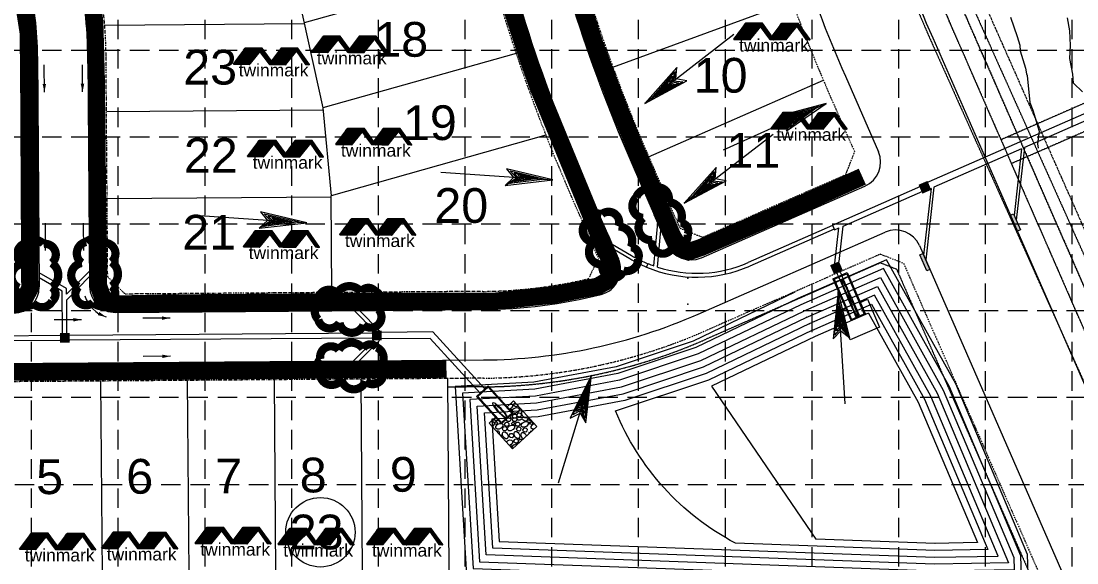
# Model space of a CAD drawing. Extents: x 52020 to 55225, y 51022 to 53027.
# Drawn here: x 53917 to 54526, y 51379 to 51691 of the extents above; entities that cross this region are included whole.
import ezdxf
from ezdxf.enums import TextEntityAlignment as Align

# ---------------------------------------------------------------- set-up
doc = ezdxf.new("R2010")
doc.units = 0
doc.header["$MEASUREMENT"] = 0
for name, pattern in [('CENTER', [2, 1.25, -0.25, 0.25, -0.25]), ('DIVIDE', [1.25, 0.5, -0.25, 0, -0.25, 0, -0.25]), ('HIDDEN', [0.375, 0.25, -0.125])]:
    doc.linetypes.add(name, pattern=pattern)
doc.layers.get('0').update_dxf_attribs({"lineweight": 0})
for name, color, linetype, lineweight in [('13', 7, 'Continuous', 0), ('2', 7, 'Continuous', 0), ('27', 7, 'Continuous', 0), ('31', 7, 'Continuous', 0), ('32', 7, 'Continuous', 0), ('33', 7, 'Continuous', 0), ('34', 7, 'Continuous', 0), ('4', 7, 'Continuous', 0), ('42', 7, 'Continuous', 0), ('43', 7, 'Continuous', 0), ('46', 7, 'Continuous', 0), ('5', 7, 'Continuous', 0), ('51', 7, 'Continuous', 0), ('6', 7, 'Continuous', 0)]:
    doc.layers.add(name, color=color, linetype=linetype, lineweight=lineweight)
for name, color, linetype in [('EROSION BLANKET', 84, 'Continuous'), ('GRID', 254, 'HIDDEN'), ('LEGEND', 7, 'Continuous'), ('SILT FENCE', 200, 'Continuous')]:
    doc.layers.add(name, color=color, linetype=linetype)
doc.styles.get("Standard").update_dxf_attribs({"font": 'ARIAL.TTF'})

# ---------------------------------------------------------------- blocks, each defined once
blk = doc.blocks.new('A$C233E38BC')
h = blk.add_hatch()
h.set_pattern_fill('ANSI31', color=13, scale=0.14, style=0)
h.set_pattern_definition([(45, (-262.733367, -269.10687), (-0.0123743687, 0.0123743687), [])])
h.paths.add_polyline_path([(0, 0.3), (23.2, 31.2), (54.5, 31.2), (76.8, 0.2), (69.4, 0.6), (51, 25), (30.9, 0.2)])
h = blk.add_hatch()
h.set_pattern_fill('ANSI31', color=13, scale=0.14, style=0)
h.set_pattern_definition([(45, (-193.908287, -269.020488), (-0.0123743687, 0.0123743687), [])])
h.paths.add_polyline_path([(69.1, 0.1), (92.2, 30.9), (123.5, 30.9), (145.8, 0), (139.2, 0.1), (121, 25.9), (99.9, 0)])
at = {"color": 13}
for points in [[(0, 0.3), (23.2, 31.2), (54.5, 31.2), (76.8, 0.2), (69.4, 0.6), (51, 25), (30.9, 0.2)], [(69.1, 0.1), (92.2, 30.9), (123.5, 30.9), (145.8, 0), (139.2, 0.1), (121, 25.9), (99.9, 0)]]:
    blk.add_lwpolyline(points, close=True, dxfattribs=at)
blk = doc.blocks.new('A$C24AE2627')
at = {"layer": 'SILT FENCE', "linetype": 'Continuous', "lineweight": 0}
blk.add_blockref('A$C233E38BC', (0, 31.9), dxfattribs=at)
at = {"color": 13, "insert": (10.1, 32.9), "char_height": 24, "width": 144.421, "attachment_point": 1}
blk.add_mtext('twinmark', dxfattribs=at)

msp = doc.modelspace()

# ---------------------------------------------------------------- hatches: boundary and pattern name
at = {"layer": '43', "linetype": 'Continuous', "lineweight": 0}
for points in [[(54287.79, 51570.9), (54285.95, 51570.09), (54281.94, 51579.25), (54283.78, 51580.06)], [(54493.15, 51570.58), (54491.32, 51569.77), (54487.31, 51578.93), (54489.14, 51579.74)], [(54259.39, 51558.47), (54257.56, 51557.66), (54253.55, 51566.82), (54255.38, 51567.63)], [(54440.93, 51547.72), (54439.1, 51546.92), (54435.09, 51556.08), (54436.92, 51556.88)], [(54112.51, 51526.05), (54112.53, 51524.05), (54102.53, 51523.98), (54102.51, 51525.98)], [(54112.74, 51495.05), (54112.76, 51493.05), (54102.76, 51492.98), (54102.74, 51494.98)]]:
    msp.add_hatch(color=5, dxfattribs=at).paths.add_polyline_path(points)

# ---------------------------------------------------------------- linework, layer by layer
at = {"layer": '13', "color": 7, "linetype": 'Continuous', "lineweight": 0}
msp.add_circle((54089.57, 51396.3), 20, dxfattribs=at)
at = {"layer": '2', "color": 7, "linetype": 'CENTER', "lineweight": 0}
msp.add_line((54448.34, 51755.21), (54620.92, 51365.57), dxfattribs=at)
at = {"layer": '27', "color": 250, "linetype": 'Continuous', "lineweight": 0}
for p, q in [((54442.6, 51681.07), (54572.87, 51383.45)), ((54392.21, 51659.02), (54411.26, 51615.51)), ((54270.37, 51605.69), (54289.42, 51562.18)), ((54243.81, 51594.06), (54261.39, 51553.89)), ((54309.18, 51554.45), (54403.53, 51595.75)), ((54307.28, 51521.96), (54415.16, 51569.19)), ((54434.92, 51561.46), (54522.49, 51361.4)), ((54096.18, 51523.93), (54183.31, 51524.58)), ((54112.74, 51495.05), (54183.52, 51495.58))]:
    msp.add_line(p, q, dxfattribs=at)
at = {"layer": '27', "color": 7, "linetype": 'Continuous', "lineweight": 0}
for p, q in [((53926.47, 51670.37), (53927.47, 51537.67)), ((53955.47, 51670.58), (53956.47, 51537.88)), ((53971.58, 51523), (54096.12, 51523.93)), ((53701.8, 51491.98), (54112.74, 51495.05))]:
    msp.add_line(p, q, dxfattribs=at)
at = {"layer": '27', "color": 250, "linetype": 'Continuous', "lineweight": 0}
for centre, radius, start, end in [((55150.27, 51990.84), 772.5, 192.53145, 203.64005), ((55150.27, 51990.84), 827.5, 192.53145, 203.64005), ((55150.27, 51990.84), 960.5, 192.53145, 203.64005), ((55150.27, 51990.84), 989.5, 192.53145, 203.64005), ((54397.52, 51609.49), 15, 293.64005, 23.64005), ((54421.18, 51555.45), 15, 23.64005, 113.64005), ((54303.16, 51568.19), 15, 203.64005, 293.64005), ((54247.65, 51547.87), 15, 284.22786, 23.64005), ((54181.17, 51810.07), 285.5, 270.42894, 284.22786), ((54181.17, 51810.07), 314.5, 270.42894, 293.64005)]:
    msp.add_arc(centre, radius, start, end, dxfattribs=at)
at = {"layer": '27', "color": 7, "linetype": 'Continuous', "lineweight": 0}
for centre, radius, start, end in [((53715.98, 51668.79), 239.5, 0.42894, 12.53145), ((53715.98, 51668.79), 210.5, 0.42894, 12.53145), ((53912.47, 51537.55), 15, 270.42894, 0.42894), ((53971.47, 51538), 15, 180.42894, 270.42894)]:
    msp.add_arc(centre, radius, start, end, dxfattribs=at)
at = {"layer": '31', "color": 7, "linetype": 'DIVIDE', "lineweight": 0}
msp.add_line((54433.96, 51756.91), (54606.8, 51362.06), dxfattribs=at)
at = {"layer": '32', "color": 7, "linetype": 'DIVIDE', "lineweight": 0}
for p, q in [((54454.05, 51686.09), (54595.92, 51361.98)), ((53966.92, 51543.46), (53965.97, 51670.66)), ((54397.6, 51615.54), (54380.76, 51654.01)), ((54392.45, 51602.36), (54397.6, 51615.54)), ((54279.99, 51609.9), (54296.83, 51571.43)), ((54310, 51566.28), (54392.45, 51602.36)), ((54234.19, 51589.85), (54249.87, 51554.02)), ((54296.83, 51571.43), (54310, 51566.28)), ((54244.19, 51542.39), (54249.87, 51554.02)), ((54412.5, 51556.56), (54311.49, 51512.35)), ((54412.5, 51556.56), (54425.67, 51551.41)), ((54425.67, 51551.41), (54508.89, 51361.29)), ((53966.92, 51543.46), (53977, 51533.54)), ((54183.23, 51535.08), (53977, 51533.54)), ((54183.6, 51485.08), (53707.38, 51481.52))]:
    msp.add_line(p, q, dxfattribs=at)
for centre, radius, start, end in [((55150.27, 51990.84), 760, 192.53145, 203.63999), ((55150.27, 51990.84), 840, 192.53145, 203.64005), ((55150.27, 51990.84), 950, 192.53145, 203.64005), ((55150.27, 51990.84), 1000, 192.53145, 203.64005), ((53715.98, 51668.79), 250, 0.42894, 12.53145), ((54181.17, 51810.07), 275, 270.42894, 283.24853), ((54181.17, 51810.07), 325, 270.42886, 293.63994)]:
    msp.add_arc(centre, radius, start, end, dxfattribs=at)
at = {"layer": '33', "color": 7, "linetype": 'Continuous', "lineweight": 0}
for p, q in [((54033.46, 51899.63), (54090.99, 51640.8)), ((54187.66, 51719.95), (54080.12, 51689.69)), ((54258.18, 51664.23), (54361.48, 51702.04)), ((53965.2, 51688.46), (54080.2, 51689.32)), ((54202.41, 51672.16), (54090.99, 51640.8)), ((54278.79, 51612.65), (54379.56, 51656.76)), ((54091.12, 51639.4), (53966.21, 51638.46)), ((54090.99, 51640.8), (54095.68, 51590.18)), ((54219.58, 51625.05), (54095.68, 51590.18)), ((54095.69, 51589.43), (53966.59, 51588.46)), ((54096.1, 51534.43), (54095.68, 51590.18)), ((54012.83, 51483.8), (54013.66, 51372.37)), ((54062.82, 51484.18), (54063.66, 51372.76)), ((54112.82, 51484.55), (54113.66, 51373.16)), ((54162.82, 51484.93), (54163.65, 51373.56)), ((53962.83, 51483.43), (53963.66, 51371.97))]:
    msp.add_line(p, q, dxfattribs=at)
at = {"layer": '33', "color": 5, "linetype": 'Continuous', "lineweight": 0}
for p, q in [((54535.63, 51639.93), (54437.27, 51596.88)), ((54537.23, 51636.26), (54495.41, 51617.96)), ((54495.41, 51617.96), (54490.74, 51576.07)), ((54493.82, 51617.26), (54443.19, 51595.1)), ((54493.82, 51617.26), (54489.54, 51578.82)), ((54384.71, 51573.32), (54437.48, 51596.42)), ((54390.89, 51572.75), (54438.68, 51593.67)), ((54437.27, 51596.88), (54438.88, 51593.21)), ((54441.61, 51594.41), (54437.32, 51555.96)), ((54443.19, 51595.1), (54438.53, 51553.22)), ((54441.61, 51594.41), (54438.88, 51593.21)), ((54281.7, 51549.81), (54284.02, 51574.51)), ((54283.89, 51549.07), (54285.88, 51570.26)), ((54384.86, 51572.98), (54336.23, 51551.69)), ((54385.76, 51570.92), (54337.13, 51549.63)), ((54384.71, 51573.32), (54385.91, 51570.58)), ((54385.91, 51570.58), (54388.51, 51571.71)), ((54386.24, 51551.36), (54388.51, 51571.71)), ((54388.6, 51552.22), (54390.89, 51572.75)), ((54257.7, 51562.32), (54268.9, 51555.69)), ((54259.07, 51559.19), (54267.88, 51553.97)), ((54277.58, 51548.99), (54278.44, 51551.07)), ((53943.25, 51533.44), (53956.41, 51546.81)), ((53943.27, 51530.31), (53956.41, 51543.66)), ((53943.42, 51511.08), (53943.27, 51530.31)), ((54393.5, 51531.5), (54395.33, 51532.3)), ((54393.5, 51531.5), (54398.31, 51520.5)), ((54395.33, 51532.3), (54400.15, 51521.31)), ((54120.54, 51512.41), (54108.93, 51524.02)), ((54123.64, 51512.43), (54112.02, 51524.05)), ((53939.38, 51509.65), (53674.98, 51507.67)), ((54119.25, 51511), (53944.98, 51509.69)), ((54119.27, 51508.21), (53945, 51506.9)), ((54154.46, 51511.7), (54124.84, 51511.48)), ((54184.3, 51478.87), (54154.46, 51511.7)), ((53939.4, 51506.86), (53675, 51504.88)), ((54120.45, 51506.81), (54108.67, 51495.02)), ((54123.6, 51506.83), (54111.82, 51495.04)), ((54152.85, 51508.02), (54124.87, 51507.81)), ((54181.59, 51476.41), (54152.85, 51508.02))]:
    msp.add_line(p, q, dxfattribs=at)
at = {"layer": '33', "color": 5, "linetype": 'HIDDEN', "lineweight": 0}
for p, q in [((54387.28, 51545.71), (54393.5, 51531.5)), ((54389.11, 51546.51), (54395.33, 51532.3))]:
    msp.add_line(p, q, dxfattribs=at)
at = {"layer": '33', "color": 1, "linetype": 'Continuous', "lineweight": 0}
for p, q in [((54204.83, 51467.67), (54204.84, 51467.68)), ((54189.78, 51461.82), (54189.85, 51461.93)), ((54196.86, 51461.47), (54197.01, 51461.68)), ((54200.31, 51461.51), (54200.62, 51461.95)), ((54209.43, 51461.82), (54209.51, 51461.95)), ((54209.73, 51459.29), (54210.13, 51459.86)), ((54210.13, 51461.82), (54210.14, 51461.84)), ((54209.88, 51453.79), (54210.13, 51454.15)), ((54209.99, 51453.21), (54209.88, 51453.79)), ((54210.59, 51453.75), (54210.58, 51453.79)), ((54212.17, 51458.57), (54212.87, 51458.84)), ((54207.98, 51452.68), (54208.36, 51451.73))]:
    msp.add_line(p, q, dxfattribs=at)
at = {"layer": '33', "color": 5, "linetype": 'Continuous', "lineweight": 0}
for points in [[(53943.25, 51533.44), (53943.22, 51536.67), (53927.42, 51545.79)], [(53940.92, 51511.07), (53940.74, 51535.22), (53927.42, 51542.91)]]:
    msp.add_lwpolyline(points, dxfattribs=at)
at = {"layer": '33', "color": 1, "linetype": 'Continuous', "lineweight": 0}
msp.add_lwpolyline([(54197.22, 51468.63), (54200.58, 51464.93), (54193.92, 51458.87), (54190.54, 51462.55), (54186.86, 51459.21), (54200.31, 51444.41), (54214.37, 51457.19), (54200.92, 51471.99), (54197.22, 51468.63)], close=True, dxfattribs=at)
for points in [[(54199.14, 51470.38), (54199.78, 51470.32), (54200.33, 51469.81), (54200.31, 51468.87), (54199.48, 51467.81), (54198.43, 51467.29)], [(54198.63, 51467.07), (54198.69, 51467.15), (54199.32, 51467.19), (54199.77, 51466.73), (54199.7, 51466.08), (54199.61, 51466)], [(54201.26, 51467.69), (54202.51, 51468.19), (54203.65, 51468.09), (54204.2, 51467.57), (54204.18, 51466.64), (54203.35, 51465.58), (54202.08, 51464.94), (54200.87, 51464.92), (54200.19, 51465.4), (54200.13, 51466.36), (54200.68, 51467.22), (54201.31, 51467.73)], [(54201.11, 51470.01), (54201.78, 51470.96), (54201.85, 51470.96)], [(54203.48, 51469.17), (54203.48, 51469.17), (54202.82, 51468.63), (54201.77, 51468.71), (54201.27, 51469.19), (54201.11, 51470.01)], [(54205.58, 51466.87), (54205.22, 51466.89), (54204.92, 51467.18), (54204.83, 51467.67)], [(54208.91, 51463.2), (54208.86, 51462.69), (54208.34, 51462.14), (54207.41, 51462.16), (54206.35, 51462.99), (54205.71, 51464.27), (54205.69, 51465.47), (54206.17, 51466.15), (54206.22, 51466.16)], [(54187.62, 51459.9), (54188.09, 51460.09), (54189.23, 51459.99), (54189.78, 51459.47), (54189.76, 51458.53), (54188.93, 51457.48), (54188.59, 51457.31)], [(54189.26, 51461.39), (54189.21, 51460.83), (54188.69, 51460.28), (54188.05, 51460.29)], [(54192.05, 51460.91), (54191.49, 51460.44), (54190.43, 51460.52), (54189.94, 51461), (54189.78, 51461.82)], [(54190.08, 51459.29), (54190.49, 51459.87), (54191.12, 51459.9), (54191.57, 51459.44), (54191.5, 51458.79), (54191.11, 51458.47), (54190.48, 51458.51), (54190.18, 51458.8), (54190.08, 51459.29)], [(54190.71, 51462.36), (54190.43, 51462.38), (54190.39, 51462.42)], [(54195.77, 51458.69), (54196.44, 51459.63), (54197.5, 51459.7), (54198.24, 51458.93), (54198.13, 51457.85), (54197.48, 51457.3), (54196.43, 51457.38), (54195.93, 51457.86), (54195.77, 51458.69)], [(54199.11, 51461.95), (54199.34, 51461.71), (54199.23, 51460.64), (54198.57, 51460.09), (54197.52, 51460.17), (54197.02, 51460.65), (54196.86, 51461.47)], [(54198.57, 51461.95), (54197.52, 51462.03), (54197.46, 51462.09)], [(54199.22, 51463.69), (54199.34, 51463.57), (54199.23, 51462.5), (54198.57, 51461.95)], [(54199.82, 51459.07), (54200.22, 51459.65), (54200.85, 51459.68), (54201.3, 51459.22), (54201.24, 51458.57), (54200.85, 51458.25), (54200.21, 51458.29), (54199.92, 51458.58), (54199.82, 51459.07)], [(54200.31, 51463.37), (54200.97, 51464.32), (54202.04, 51464.38), (54202.78, 51463.61), (54202.68, 51462.54), (54202.01, 51461.99), (54200.97, 51462.07), (54200.47, 51462.55), (54200.31, 51463.37)], [(54202.59, 51461.95), (54202.78, 51461.75), (54202.68, 51460.67), (54202.01, 51460.13), (54200.97, 51460.21), (54200.47, 51460.69), (54200.31, 51461.51)], [(54202.01, 51458.83), (54202.67, 51459.78), (54203.74, 51459.84), (54204.48, 51459.07), (54204.37, 51458), (54203.71, 51457.45), (54202.66, 51457.53), (54202.17, 51458.01), (54202.01, 51458.83)], [(54202.89, 51464.07), (54203.57, 51465.02), (54204.63, 51465.08), (54205.37, 51464.31), (54205.26, 51463.23), (54204.6, 51462.69), (54203.55, 51462.76), (54203.06, 51463.24), (54202.9, 51464.07)], [(54205.32, 51461.95), (54205.26, 51461.37), (54204.6, 51460.82), (54203.55, 51460.9), (54203.06, 51461.38), (54202.95, 51461.95)], [(54206.49, 51459.59), (54207.73, 51460.09), (54208.88, 51459.99), (54209.43, 51459.47), (54209.41, 51458.53), (54208.58, 51457.48), (54207.3, 51456.84), (54206.1, 51456.81), (54205.42, 51457.3), (54205.35, 51458.26), (54205.91, 51459.12), (54206.53, 51459.62)], [(54208.96, 51461.95), (54208.86, 51460.83), (54208.34, 51460.28), (54207.41, 51460.3), (54206.35, 51461.13), (54205.94, 51461.95)], [(54210.13, 51460.51), (54210.08, 51460.52), (54209.59, 51461), (54209.43, 51461.82)], [(54211.39, 51460.47), (54210.79, 51460.52), (54210.29, 51461), (54210.13, 51461.82)], [(54210.43, 51459.29), (54210.84, 51459.87), (54211.47, 51459.9), (54211.92, 51459.44), (54211.85, 51458.79), (54211.46, 51458.47), (54210.83, 51458.51), (54210.53, 51458.8), (54210.43, 51459.29)], [(54194.03, 51458.97), (54194.21, 51458.96), (54194.76, 51458.45), (54194.73, 51457.51), (54193.91, 51456.45), (54192.63, 51455.81), (54191.43, 51455.79), (54190.75, 51456.27), (54190.68, 51457.23), (54191.23, 51458.09), (54191.86, 51458.59)], [(54190.92, 51454.74), (54191.97, 51454.81), (54192.7, 51454.04), (54192.6, 51452.96), (54192.57, 51452.93)], [(54191.81, 51458.57), (54193.06, 51459.05), (54193.81, 51458.99)], [(54197.24, 51453.12), (54197.73, 51451.87), (54197.63, 51450.73), (54197.12, 51450.18), (54196.18, 51450.2), (54195.13, 51451.02), (54194.49, 51452.3), (54194.47, 51453.51), (54194.95, 51454.19), (54195.91, 51454.25), (54196.77, 51453.7), (54197.27, 51453.07)], [(54194.51, 51456.17), (54195.18, 51457.13), (54196.25, 51457.18), (54196.99, 51456.41), (54196.88, 51455.34), (54196.22, 51454.79), (54195.17, 51454.87), (54194.67, 51455.35), (54194.51, 51456.17)], [(54198.6, 51457.55), (54199.85, 51458.05), (54200.99, 51457.95), (54201.54, 51457.43), (54201.53, 51456.5), (54200.69, 51455.45), (54199.41, 51454.81), (54198.21, 51454.78), (54197.53, 51455.27), (54197.47, 51456.23), (54198.02, 51457.09), (54198.65, 51457.59)], [(54204.02, 51453.28), (54204.52, 51452.03), (54204.42, 51450.89), (54203.9, 51450.34), (54202.97, 51450.36), (54201.91, 51451.19), (54201.27, 51452.47), (54201.25, 51453.67), (54201.73, 51454.35), (54202.69, 51454.41), (54203.55, 51453.86), (54204.05, 51453.23)], [(54202.63, 51455.99), (54203.3, 51456.94), (54204.37, 51457), (54205.11, 51456.23), (54205, 51455.15), (54204.34, 51454.61), (54203.29, 51454.68), (54202.8, 51455.16), (54202.63, 51455.99)], [(54206.53, 51450.06), (54205.87, 51450.58), (54205.23, 51451.86), (54205.21, 51453.06), (54205.69, 51453.74), (54206.65, 51453.81), (54207.51, 51453.25), (54208.01, 51452.63)], [(54206.29, 51455.41), (54206.95, 51456.36), (54208.02, 51456.42), (54208.76, 51455.65), (54208.65, 51454.57), (54207.99, 51454.03), (54206.94, 51454.1), (54206.44, 51454.58), (54206.29, 51455.41)], [(54210.13, 51458.51), (54210.13, 51458.51), (54209.83, 51458.8), (54209.73, 51459.29)], [(54210.58, 51453.79), (54211.25, 51454.74), (54211.7, 51454.77)], [(54212.85, 51455.81), (54211.78, 51455.79), (54211.1, 51456.27), (54211.03, 51457.23), (54211.59, 51458.09), (54212.21, 51458.59)], [(54193.03, 51452.42), (54193.56, 51452.45), (54194.01, 51451.99), (54193.95, 51451.41)], [(54196.71, 51448.37), (54196.81, 51448.52), (54197.43, 51449.02)], [(54197.39, 51448.99), (54198.63, 51449.49), (54199.78, 51449.39), (54200.33, 51448.87), (54200.31, 51447.94), (54199.48, 51446.89), (54198.51, 51446.4)], [(54198.44, 51452.17), (54199.11, 51453.13), (54200.17, 51453.19), (54200.91, 51452.42), (54200.81, 51451.34), (54200.15, 51450.79), (54199.09, 51450.87), (54198.6, 51451.35), (54198.44, 51452.17)], [(54201.11, 51449.08), (54201.78, 51450.03), (54202.85, 51450.09), (54203.59, 51449.33), (54203.48, 51448.25), (54202.82, 51447.7), (54201.77, 51447.77), (54201.27, 51448.25), (54201.11, 51449.08)], [(54203.85, 51449.04), (54204.53, 51449.99), (54205.59, 51450.05), (54206.02, 51449.6)], [(54204.25, 51447.99), (54204.01, 51448.21), (54203.85, 51449.04)], [(54198.68, 51446.21), (54198.69, 51446.21), (54199.32, 51446.25), (54199.77, 51445.79), (54199.7, 51445.14), (54199.67, 51445.12)], [(54200.19, 51444.55), (54200.13, 51445.43), (54200.68, 51446.29), (54201.31, 51446.8)], [(54201.26, 51446.76), (54202.51, 51447.26), (54203.36, 51447.18)]]:
    msp.add_lwpolyline(points, dxfattribs=at)
at = {"layer": '33', "color": 5, "linetype": 'Continuous', "lineweight": 0}
for radius, start, end in [(76, 239.37024, 247.58666), (74, 239.37024, 247.58666), (73.87, 247.58666, 250.30243), (73.87, 252.09666, 293.64005), (76.12, 247.58666, 293.64005)]:
    msp.add_arc((54306.6, 51619.37), radius, start, end, dxfattribs=at)
for centre, major_axis, ratio, start_param, end_param in [((54392.41, 51536.48), (-2.41, 5.5), 0.125001, 0, 6.283175), ((54392.41, 51536.48), (-2, 4.58), 0.100001, 0, 6.283175), ((54397.22, 51525.49), (-2.41, 5.5), 0.125001, 0, 6.283175), ((54397.22, 51525.49), (-2, 4.58), 0.100001, 0, 6.283175), ((54193.15, 51466.41), (-4.1, 4.51), 0.20227, 4.712389, 10.995564), ((54193.56, 51465.96), (-3.34, 3.75), 0.180629, 4.712389, 10.995564)]:
    msp.add_ellipse(centre, major_axis=major_axis, ratio=ratio, start_param=start_param, end_param=end_param, dxfattribs=at)
at = {"layer": '34', "color": 7, "linetype": 'HIDDEN', "lineweight": 0}
for p, q in [((54470.54, 51688.04), (54622.67, 51349.27)), ((54443.18, 51675.75), (54601.98, 51322.11)), ((54533.42, 51644.97), (54481.92, 51622.42)), ((54539.44, 51631.23), (54487.93, 51608.68)), ((54412.5, 51551.56), (54311.49, 51507.35)), ((54412.5, 51551.56), (54421.73, 51547.95)), ((54421.73, 51547.95), (54504.31, 51359.28)), ((54183.6, 51480.08), (54162.86, 51479.93))]:
    msp.add_line(p, q, dxfattribs=at)
for centre, radius, start, end in [((55159.29, 51997.32), 755, 193.07392, 204.18252), ((55159.29, 51997.32), 785, 193.07391, 204.18246), ((54181.17, 51805.07), 325, 270.42886, 293.63994)]:
    msp.add_arc(centre, radius, start, end, dxfattribs=at)
for p in [(54301.47, 51542.75), (54301.47, 51527.75)]:
    msp.add_point(p, dxfattribs=at)
at = {"layer": '4', "color": 7, "linetype": 'Continuous', "lineweight": 0}
for p, q in [((54327.91, 51683.1), (54276.58, 51643.4)), ((54295.04, 51663.99), (54276.58, 51643.4)), ((54280.34, 51646.05), (54293.87, 51661.57)), ((54293.87, 51661.57), (54292.28, 51655.79)), ((54295.04, 51663.99), (54293.07, 51656.4)), ((54294.49, 51657.5), (54295.04, 51663.99)), ((54276.58, 51643.4), (54300.91, 51656.4)), ((54298.56, 51655.84), (54280.34, 51646.05)), ((54283.5, 51648.5), (54292.55, 51659.03)), ((54296.05, 51655.17), (54283.5, 51648.5)), ((54286.35, 51650.7), (54291.3, 51657.06)), ((54293.66, 51654.33), (54286.35, 51650.7)), ((54288.57, 51652.41), (54290.29, 51654.76)), ((54292.22, 51654.23), (54288.57, 51652.41)), ((54290.29, 51654.76), (54290.78, 51654.13)), ((54291.3, 51657.06), (54290.85, 51654.69)), ((54290.85, 51654.69), (54292.22, 51654.23)), ((54292.55, 51659.03), (54291.64, 51655.3)), ((54291.64, 51655.3), (54293.66, 51654.33)), ((54292.28, 51655.79), (54296.05, 51655.17)), ((54293.07, 51656.4), (54298.56, 51655.84)), ((54300.91, 51656.4), (54294.49, 51657.5)), ((54321.92, 51616.57), (54381.08, 51643.24)), ((54321.92, 51616.57), (54381.08, 51643.24)), ((54381.08, 51643.24), (54354.4, 51636.26)), ((54381.08, 51643.24), (54354.4, 51636.26)), ((54358.34, 51627.5), (54381.08, 51643.24)), ((54358.34, 51627.5), (54381.08, 51643.24)), ((54354.4, 51636.26), (54360.38, 51633.69)), ((54354.4, 51636.26), (54360.38, 51633.69)), ((54356.81, 51636.25), (54376.81, 51641.53)), ((54356.81, 51636.25), (54376.81, 51641.53)), ((54362.02, 51634.43), (54356.81, 51636.25)), ((54362.02, 51634.43), (54356.81, 51636.25)), ((54359.41, 51636.32), (54373.16, 51639.89)), ((54359.41, 51636.32), (54373.16, 51639.89)), ((54362.93, 51634.84), (54359.41, 51636.32)), ((54362.93, 51634.84), (54359.41, 51636.32)), ((54376.81, 51641.53), (54360.04, 51629.58)), ((54376.81, 51641.53), (54360.04, 51629.58)), ((54373.16, 51639.89), (54361.91, 51631.75)), ((54373.16, 51639.89), (54361.91, 51631.75)), ((54361.93, 51636.58), (54369.88, 51638.41)), ((54361.93, 51636.58), (54369.88, 51638.41)), ((54363.66, 51635.17), (54361.93, 51636.58)), ((54363.66, 51635.17), (54361.93, 51636.58)), ((54363.35, 51636.34), (54367.33, 51637.26)), ((54363.35, 51636.34), (54367.33, 51637.26)), ((54364.57, 51635.58), (54363.35, 51636.34)), ((54364.57, 51635.58), (54363.35, 51636.34)), ((54369.88, 51638.41), (54363.59, 51633.38)), ((54369.88, 51638.41), (54363.59, 51633.38)), ((54365.1, 51635.38), (54364.78, 51636.11)), ((54365.1, 51635.38), (54364.78, 51636.11)), ((54367.33, 51637.26), (54365.1, 51635.38)), ((54367.33, 51637.26), (54365.1, 51635.38)), ((54358.34, 51627.5), (54362.02, 51634.43)), ((54358.34, 51627.5), (54362.02, 51634.43)), ((54360.38, 51633.69), (54358.34, 51627.5)), ((54360.38, 51633.69), (54358.34, 51627.5)), ((54360.04, 51629.58), (54362.93, 51634.84)), ((54360.04, 51629.58), (54362.93, 51634.84)), ((54361.91, 51631.75), (54363.66, 51635.17)), ((54361.91, 51631.75), (54363.66, 51635.17)), ((54363.59, 51633.38), (54364.57, 51635.58)), ((54363.59, 51633.38), (54364.57, 51635.58)), ((54350.57, 51625.52), (54299.24, 51585.81)), ((54196.82, 51605.7), (54200.88, 51600.61)), ((54223.64, 51599.25), (54196.82, 51605.7)), ((54223.64, 51599.25), (54196.82, 51605.7)), ((54196.82, 51605.7), (54200.88, 51600.61)), ((54317.7, 51606.41), (54299.24, 51585.81)), ((54317.7, 51606.41), (54315.73, 51598.82)), ((54317.15, 51599.92), (54317.7, 51606.41)), ((54158.9, 51603.69), (54223.64, 51599.25)), ((54158.9, 51603.69), (54223.64, 51599.25)), ((54200.88, 51600.61), (54196.16, 51596.12)), ((54200.88, 51600.61), (54196.16, 51596.12)), ((54196.16, 51596.12), (54202.68, 51600.49)), ((54196.16, 51596.12), (54202.68, 51600.49)), ((54198.64, 51597.16), (54203.67, 51600.42)), ((54198.64, 51597.16), (54203.67, 51600.42)), ((54219.07, 51599.77), (54198.64, 51597.16)), ((54219.07, 51599.77), (54198.64, 51597.16)), ((54198.95, 51604.55), (54219.07, 51599.77)), ((54202.68, 51600.49), (54198.95, 51604.55)), ((54202.68, 51600.49), (54198.95, 51604.55)), ((54198.95, 51604.55), (54219.07, 51599.77)), ((54201.27, 51603.39), (54215.07, 51600.04)), ((54203.67, 51600.42), (54201.27, 51603.39)), ((54203.67, 51600.42), (54201.27, 51603.39)), ((54201.27, 51603.39), (54215.07, 51600.04)), ((54201.32, 51598.18), (54204.47, 51600.37)), ((54201.32, 51598.18), (54204.47, 51600.37)), ((54215.07, 51600.04), (54201.32, 51598.18)), ((54215.07, 51600.04), (54201.32, 51598.18)), ((54203.56, 51598.82), (54205.47, 51600.3)), ((54203.56, 51598.82), (54205.47, 51600.3)), ((54211.48, 51600.29), (54203.56, 51598.82)), ((54211.48, 51600.29), (54203.56, 51598.82)), ((54203.61, 51602.43), (54211.48, 51600.29)), ((54204.47, 51600.37), (54203.61, 51602.43)), ((54204.47, 51600.37), (54203.61, 51602.43)), ((54203.61, 51602.43), (54211.48, 51600.29)), ((54204.75, 51601.55), (54208.69, 51600.48)), ((54205.47, 51600.3), (54204.75, 51601.55)), ((54205.47, 51600.3), (54204.75, 51601.55)), ((54204.75, 51601.55), (54208.69, 51600.48)), ((54205.84, 51599.87), (54205.9, 51600.67)), ((54205.84, 51599.87), (54205.9, 51600.67)), ((54208.69, 51600.48), (54205.84, 51599.87)), ((54208.69, 51600.48), (54205.84, 51599.87)), ((54303, 51588.47), (54316.53, 51603.99)), ((54306.16, 51590.91), (54315.21, 51601.45)), ((54309.01, 51593.12), (54313.96, 51599.47)), ((54313.96, 51599.47), (54313.51, 51597.1)), ((54315.21, 51601.45), (54314.3, 51597.72)), ((54316.53, 51603.99), (54314.94, 51598.21)), ((54323.57, 51598.81), (54317.15, 51599.92)), ((54196.16, 51596.12), (54223.64, 51599.25)), ((54196.16, 51596.12), (54223.64, 51599.25)), ((54299.24, 51585.81), (54323.57, 51598.81)), ((54321.22, 51598.26), (54303, 51588.47)), ((54318.71, 51597.58), (54306.16, 51590.91)), ((54316.32, 51596.75), (54309.01, 51593.12)), ((54311.23, 51594.83), (54312.95, 51597.18)), ((54314.88, 51596.64), (54311.23, 51594.83)), ((54312.95, 51597.18), (54313.44, 51596.54)), ((54313.51, 51597.1), (54314.88, 51596.64)), ((54314.3, 51597.72), (54316.32, 51596.75)), ((54314.94, 51598.21), (54318.71, 51597.58)), ((54315.73, 51598.82), (54321.22, 51598.26)), ((54017.07, 51578.98), (54081.82, 51574.54)), ((54017.07, 51578.98), (54081.82, 51574.54)), ((54059.06, 51575.9), (54054.34, 51571.41)), ((54059.06, 51575.9), (54054.34, 51571.41)), ((54054.34, 51571.41), (54060.85, 51575.78)), ((54054.34, 51571.41), (54060.85, 51575.78)), ((54055, 51580.99), (54059.06, 51575.9)), ((54081.82, 51574.54), (54055, 51580.99)), ((54081.82, 51574.54), (54055, 51580.99)), ((54055, 51580.99), (54059.06, 51575.9)), ((54056.82, 51572.45), (54061.85, 51575.71)), ((54056.82, 51572.45), (54061.85, 51575.71)), ((54057.12, 51579.84), (54077.24, 51575.06)), ((54060.85, 51575.78), (54057.12, 51579.84)), ((54060.85, 51575.78), (54057.12, 51579.84)), ((54057.12, 51579.84), (54077.24, 51575.06)), ((54059.45, 51578.68), (54073.25, 51575.33)), ((54061.85, 51575.71), (54059.45, 51578.68)), ((54061.85, 51575.71), (54059.45, 51578.68)), ((54059.45, 51578.68), (54073.25, 51575.33)), ((54059.49, 51573.47), (54062.65, 51575.65)), ((54059.49, 51573.47), (54062.65, 51575.65)), ((54073.25, 51575.33), (54059.49, 51573.47)), ((54073.25, 51575.33), (54059.49, 51573.47)), ((54061.74, 51574.11), (54063.65, 51575.59)), ((54061.74, 51574.11), (54063.65, 51575.59)), ((54069.66, 51575.57), (54061.74, 51574.11)), ((54069.66, 51575.57), (54061.74, 51574.11)), ((54061.79, 51577.72), (54069.66, 51575.57)), ((54062.65, 51575.65), (54061.79, 51577.72)), ((54062.65, 51575.65), (54061.79, 51577.72)), ((54061.79, 51577.72), (54069.66, 51575.57)), ((54062.93, 51576.84), (54066.87, 51575.77)), ((54063.65, 51575.59), (54062.93, 51576.84)), ((54063.65, 51575.59), (54062.93, 51576.84)), ((54062.93, 51576.84), (54066.87, 51575.77)), ((54064.02, 51575.16), (54064.07, 51575.96)), ((54064.02, 51575.16), (54064.07, 51575.96)), ((54066.87, 51575.77), (54064.02, 51575.16)), ((54066.87, 51575.77), (54064.02, 51575.16)), ((54054.34, 51571.41), (54081.82, 51574.54)), ((54054.34, 51571.41), (54081.82, 51574.54)), ((54077.24, 51575.06), (54056.82, 51572.45)), ((54077.24, 51575.06), (54056.82, 51572.45)), ((54388.04, 51535.11), (54385.18, 51507.67)), ((54388.04, 51535.11), (54385.18, 51507.67)), ((54392.17, 51470.34), (54388.04, 51535.11)), ((54394.76, 51508.28), (54388.04, 51535.11)), ((54392.17, 51470.34), (54388.04, 51535.11)), ((54394.76, 51508.28), (54388.04, 51535.11)), ((54386.04, 51509.93), (54388.13, 51530.5)), ((54386.04, 51509.93), (54388.13, 51530.5)), ((54386.88, 51512.39), (54388.39, 51526.51)), ((54386.88, 51512.39), (54388.39, 51526.51)), ((54388.13, 51530.5), (54393.41, 51510.6)), ((54388.13, 51530.5), (54393.41, 51510.6)), ((54388.39, 51526.51), (54392.05, 51513.12)), ((54388.39, 51526.51), (54392.05, 51513.12)), ((54387.53, 51514.83), (54388.61, 51522.92)), ((54387.53, 51514.83), (54388.61, 51522.92)), ((54388.61, 51522.92), (54391.11, 51515.26)), ((54388.61, 51522.92), (54391.11, 51515.26)), ((54389.51, 51515.16), (54386.88, 51512.39)), ((54389.51, 51515.16), (54386.88, 51512.39)), ((54389.46, 51515.96), (54387.53, 51514.83)), ((54389.46, 51515.96), (54387.53, 51514.83)), ((54388.25, 51516.08), (54388.79, 51520.12)), ((54388.25, 51516.08), (54388.79, 51520.12)), ((54389.4, 51516.96), (54388.25, 51516.08)), ((54389.4, 51516.96), (54388.25, 51516.08)), ((54388.79, 51520.12), (54389.77, 51517.38)), ((54388.79, 51520.12), (54389.77, 51517.38)), ((54389.77, 51517.38), (54388.97, 51517.33)), ((54389.77, 51517.38), (54388.97, 51517.33)), ((54391.11, 51515.26), (54389.4, 51516.96)), ((54391.11, 51515.26), (54389.4, 51516.96)), ((54392.05, 51513.12), (54389.46, 51515.96)), ((54392.05, 51513.12), (54389.46, 51515.96)), ((54393.41, 51510.6), (54389.51, 51515.16)), ((54393.41, 51510.6), (54389.51, 51515.16)), ((54385.18, 51507.67), (54389.69, 51512.37)), ((54385.18, 51507.67), (54389.69, 51512.37)), ((54389.57, 51514.16), (54386.04, 51509.93)), ((54389.57, 51514.16), (54386.04, 51509.93)), ((54394.76, 51508.28), (54389.57, 51514.16)), ((54394.76, 51508.28), (54389.57, 51514.16)), ((54389.69, 51512.37), (54394.76, 51508.28)), ((54389.69, 51512.37), (54394.76, 51508.28)), ((54226.86, 51424.74), (54245.84, 51486.8)), ((54226.86, 51424.74), (54245.84, 51486.8)), ((54245.84, 51486.8), (54233.49, 51462.13)), ((54245.84, 51486.8), (54233.49, 51462.13)), ((54242.67, 51459.33), (54245.84, 51486.8)), ((54242.67, 51459.33), (54245.84, 51486.8)), ((54235.09, 51463.94), (54244.3, 51482.46)), ((54235.09, 51463.94), (54244.3, 51482.46)), ((54236.74, 51465.95), (54243.13, 51478.63)), ((54236.74, 51465.95), (54243.13, 51478.63)), ((54243.13, 51478.63), (54241.83, 51464.81)), ((54243.13, 51478.63), (54241.83, 51464.81)), ((54244.3, 51482.46), (54242.22, 51461.97)), ((54244.3, 51482.46), (54242.22, 51461.97)), ((54238.21, 51468.01), (54242.08, 51475.19)), ((54238.21, 51468.01), (54242.08, 51475.19)), ((54239.33, 51468.92), (54241.26, 51472.51)), ((54239.33, 51468.92), (54241.26, 51472.51)), ((54241.26, 51472.51), (54241.21, 51469.6)), ((54241.26, 51472.51), (54241.21, 51469.6)), ((54242.08, 51475.19), (54241.71, 51467.15)), ((54242.08, 51475.19), (54241.71, 51467.15)), ((54239.89, 51466.66), (54235.09, 51463.94)), ((54239.89, 51466.66), (54235.09, 51463.94)), ((54240.18, 51467.61), (54236.74, 51465.95)), ((54240.18, 51467.61), (54236.74, 51465.95)), ((54240.42, 51468.38), (54238.21, 51468.01)), ((54240.42, 51468.38), (54238.21, 51468.01)), ((54240.71, 51469.34), (54239.33, 51468.92)), ((54240.71, 51469.34), (54239.33, 51468.92)), ((54242.67, 51459.33), (54239.89, 51466.66)), ((54242.67, 51459.33), (54239.89, 51466.66)), ((54242.22, 51461.97), (54240.18, 51467.61)), ((54242.22, 51461.97), (54240.18, 51467.61)), ((54241.83, 51464.81), (54240.42, 51468.38)), ((54241.83, 51464.81), (54240.42, 51468.38)), ((54241.21, 51469.6), (54240.44, 51469.83)), ((54241.21, 51469.6), (54240.44, 51469.83)), ((54241.71, 51467.15), (54240.71, 51469.34)), ((54241.71, 51467.15), (54240.71, 51469.34)), ((54233.49, 51462.13), (54239.36, 51464.94)), ((54233.49, 51462.13), (54239.36, 51464.94)), ((54239.36, 51464.94), (54242.67, 51459.33)), ((54239.36, 51464.94), (54242.67, 51459.33))]:
    msp.add_line(p, q, dxfattribs=at)
at = {"layer": '42', "color": 7, "linetype": 'Continuous', "lineweight": 0}
msp.add_lwpolyline([(54387.97, 51523.14), (54392.55, 51525.14), (54395.56, 51518.27), (54403.34, 51521.68), (54400.34, 51528.55), (54404.92, 51530.56), (54411.93, 51514.53), (54394.99, 51507.11), (54387.97, 51523.14)], close=True, dxfattribs=at)
at = {"layer": '43', "color": 5, "linetype": 'Continuous', "lineweight": 0}
for p, q in [((54281.94, 51579.25), (54283.78, 51580.06)), ((54285.95, 51570.09), (54281.94, 51579.25)), ((54283.78, 51580.06), (54287.79, 51570.9)), ((54487.31, 51578.93), (54489.14, 51579.74)), ((54491.32, 51569.77), (54487.31, 51578.93)), ((54489.14, 51579.74), (54493.15, 51570.58)), ((54287.79, 51570.9), (54285.95, 51570.09)), ((54493.15, 51570.58), (54491.32, 51569.77)), ((54253.55, 51566.82), (54255.38, 51567.63)), ((54257.56, 51557.66), (54253.55, 51566.82)), ((54255.38, 51567.63), (54259.39, 51558.47)), ((54259.39, 51558.47), (54257.56, 51557.66)), ((54435.09, 51556.08), (54436.92, 51556.88)), ((54436.92, 51556.88), (54440.93, 51547.72)), ((54439.1, 51546.92), (54435.09, 51556.08)), ((54385.02, 51542.34), (54393.27, 51545.95)), ((54385.68, 51542.08), (54393.01, 51545.29)), ((54393.01, 51545.29), (54403.14, 51522.14)), ((54393.27, 51545.95), (54403.8, 51521.88)), ((54440.93, 51547.72), (54439.1, 51546.92)), ((53927.47, 51537.67), (53927.47, 51540.67)), ((54385.02, 51542.34), (54395.56, 51518.27)), ((54385.68, 51542.08), (54395.81, 51518.93)), ((54102.51, 51525.98), (54112.51, 51526.05)), ((54112.53, 51524.05), (54102.53, 51523.98)), ((54112.51, 51526.05), (54112.53, 51524.05)), ((54395.56, 51518.27), (54403.8, 51521.88)), ((54395.81, 51518.93), (54403.14, 51522.14)), ((54102.74, 51494.98), (54112.74, 51495.05)), ((54102.76, 51492.98), (54102.74, 51494.98)), ((54112.76, 51493.05), (54102.76, 51492.98)), ((54112.74, 51495.05), (54112.76, 51493.05)), ((54179.61, 51474.61), (54186.27, 51480.67)), ((54180.32, 51474.58), (54186.24, 51479.96)), ((54186.24, 51479.96), (54199.88, 51464.96)), ((54186.27, 51480.67), (54200.58, 51464.93)), ((54179.61, 51474.61), (54193.92, 51458.87)), ((54180.32, 51474.58), (54193.96, 51459.58)), ((54193.92, 51458.87), (54200.58, 51464.93)), ((54193.96, 51459.58), (54199.88, 51464.96))]:
    msp.add_line(p, q, dxfattribs=at)
at = {"layer": '43', "color": 7, "linetype": 'Continuous', "lineweight": 0}
msp.add_line((54102.53, 51523.98), (54102.51, 51525.98), dxfattribs=at)
for p in [(54438.08, 51595.05), (54387.07, 51548.67)]:
    msp.add_point(p, dxfattribs=at)
at = {"layer": '43', "color": 5, "linetype": 'Continuous', "lineweight": 0}
for p in [(53942.19, 51508.28), (54122.06, 51509.62)]:
    msp.add_point(p, dxfattribs=at)
for points in [[(54436.6, 51591.37), (54441.75, 51593.57), (54434.4, 51596.52), (54439.55, 51598.72)], [(53927.42, 51541.85), (53925.42, 51541.85), (53927.42, 51551.85), (53925.42, 51551.85)], [(53958.41, 51542.74), (53956.41, 51542.74), (53958.41, 51552.74), (53956.41, 51552.74)], [(54385.6, 51545), (54390.75, 51547.2), (54383.4, 51550.15), (54388.55, 51552.35)], [(53944.97, 51511.1), (53939.37, 51511.05), (53945.01, 51505.5), (53939.41, 51505.45)], [(54124.83, 51512.44), (54119.23, 51512.4), (54124.88, 51506.84), (54119.28, 51506.8)]]:
    msp.add_solid(points, dxfattribs=at)
at = {"layer": '46', "color": 7, "linetype": 'Continuous', "lineweight": 0}
for p, q in [((53930.43, 51649.89), (53930.37, 51665.61)), ((53952.43, 51649.96), (53952.37, 51665.68)), ((53931.11, 51558.63), (53931.06, 51574.35)), ((53953.11, 51558.71), (53953.06, 51574.43)), ((53951.83, 51518.76), (53936.1, 51518.76)), ((54002.91, 51519.73), (53987.19, 51519.61)), ((54003.08, 51497.73), (53987.36, 51497.61))]:
    msp.add_line(p, q, dxfattribs=at)
msp.add_arc((53971.47, 51538), 18.5, 197.03331, 252.67507, dxfattribs=at)
for points in [[(53931.4, 51654.62), (53930.43, 51649.89), (53929.39, 51654.61)], [(53953.4, 51654.7), (53952.43, 51649.96), (53951.38, 51654.68)], [(53932.08, 51563.37), (53931.11, 51558.63), (53930.07, 51563.35)], [(53954.08, 51563.44), (53953.11, 51558.71), (53952.07, 51563.43)], [(53962.08, 51523.22), (53965.96, 51520.33), (53961.24, 51521.39)], [(53998.17, 51520.69), (54002.91, 51519.73), (53998.2, 51518.67)], [(53947.09, 51519.75), (53951.83, 51518.76), (53947.1, 51517.73)], [(53998.34, 51498.69), (54003.08, 51497.73), (53998.36, 51496.67)]]:
    msp.add_solid(points, dxfattribs=at)
at = {"layer": '5', "color": 5, "linetype": 'Continuous', "lineweight": 0}
msp.add_lwpolyline([(54184.24, 51465.2), (54214.61, 51466.85), (54264.07, 51476.13), (54310.46, 51491.59), (54370.06, 51520.15), (54369.69, 51519.98), (54410.76, 51537.96), (54445.08, 51476.51), (54486.36, 51378.68), (54443.7, 51377.92), (54188.89, 51387.11), (54184.24, 51465.2)], close=True, dxfattribs=at)
at = {"layer": '51', "color": 7, "linetype": 'HIDDEN', "lineweight": 0}
msp.add_lwpolyline([(54408.38, 51825.94, 0.048508), (54454.05, 51686.09), (54595.92, 51361.98), (54606.8, 51362.06), (54433.96, 51756.91), (54345.96, 52152.86), (54311.01, 52361.41), (54237.05, 52384.81), (54257.71, 52310.68, 0.030713), (54276.17, 52257.33), (54325.59, 52138.65, -0.043999), (54370.14, 51997.98), (54408.38, 51825.94)], format="xyb", dxfattribs=at)
at = {"layer": '6', "color": 5, "linetype": 'Continuous', "lineweight": 0}
for p, q in [((54405.59, 51522.6), (54374.87, 51509.15)), ((54405.59, 51522.6), (54434.28, 51471.23)), ((54374.87, 51509.15), (54314.96, 51480.44)), ((54314.96, 51480.44), (54375.21, 51392.4)), ((54434.28, 51471.23), (54468.41, 51390.36)), ((54443.91, 51389.92), (54375.21, 51392.4)), ((54468.41, 51390.36), (54443.7, 51389.92))]:
    msp.add_line(p, q, dxfattribs=at)
at = {"layer": '6', "color": 43, "linetype": 'Continuous', "lineweight": 0}
for points in [[(54487.46, 51693.03), (54491.29, 51681.91), (54492.82, 51676.97), (54492.96, 51673.67), (54496.12, 51663.74), (54496.7, 51660.44), (54497.05, 51659.46), (54498.54, 51643.92), (54500.39, 51639.4), (54504.02, 51627.37), (54503.04, 51620.04), (54503.47, 51617.53)], [(54528.99, 51650.07), (54523.81, 51654.95), (54523.39, 51660.18), (54521.72, 51669.24), (54522.11, 51676.7), (54521.63, 51685.23), (54520.37, 51692.71)]]:
    msp.add_lwpolyline(points, dxfattribs=at)
at = {"layer": '6', "color": 5, "linetype": 'Continuous', "lineweight": 0}
for points in [[(54364.87, 51530.97), (54305.95, 51502.74), (54261.06, 51487.77), (54213.18, 51478.79), (54171.55, 51476.53), (54177.56, 51375.52), (54443.59, 51365.91), (54497.83, 51366.89), (54497.31, 51383.6), (54455.88, 51481.78), (54415.92, 51553.32), (54364.87, 51530.97)], [(54493.71, 51370.81), (54493.34, 51382.73), (54452.28, 51480.02), (54414.2, 51548.2), (54366.48, 51527.3), (54366.6, 51527.36), (54307.45, 51499.02), (54262.06, 51483.89), (54213.66, 51474.81), (54175.78, 51472.75), (54181.34, 51379.38), (54443.84, 51369.91), (54493.71, 51370.81)], [(54368.08, 51523.64), (54412.48, 51543.08), (54448.68, 51478.27), (54489.36, 51381.86), (54489.58, 51374.74), (54443.66, 51373.92), (54185.11, 51383.25), (54180.01, 51468.97), (54214.14, 51470.83), (54263.07, 51480.01), (54308.95, 51495.31), (54368.33, 51523.75), (54368.08, 51523.64)], [(54371.78, 51516.54), (54311.96, 51487.87), (54265.08, 51472.24), (54215.09, 51462.87), (54188.48, 51461.42), (54192.67, 51390.98), (54443.73, 51381.92), (54480.38, 51382.58), (54441.48, 51474.75), (54409.04, 51532.84), (54371.29, 51516.31), (54371.78, 51516.54)]]:
    msp.add_lwpolyline(points, close=True, dxfattribs=at)
msp.add_lwpolyline([(54363.14, 51534.57), (54304.44, 51506.45), (54260.05, 51491.65), (54212.7, 51482.77), (54167.32, 51480.3), (54173.78, 51371.65), (54443.55, 51361.91)], dxfattribs=at)
msp.add_lwpolyline([(54328.81, 51390.07, -0.176713), (54259.77, 51466.26), (54313.46, 51484.16), (54373.51, 51512.93), (54372.89, 51512.65), (54407.31, 51527.72), (54437.88, 51472.99), (54474.39, 51386.47), (54443.77, 51385.92), (54328.81, 51390.07)], format="xyb", dxfattribs=at)
at = {"layer": 'EROSION BLANKET', "linetype": 'Continuous', "lineweight": 0, "const_width": 10, "flags": 128}
for points in [[(54401.99, 51601.2), (54368.63, 51586.12), (54309.15, 51560.43), (54301.74, 51557.91), (54298.43, 51559.1), (54295.65, 51561.88), (54292.6, 51566.91), (54265.48, 51631.28), (54260.28, 51644.34), (54247.36, 51678.48), (54231.62, 51728.66), (54218.5, 51779.06), (54192.36, 51897.68), (54180.96, 51952.73), (54172.03, 51986.84), (54161.12, 52022.93), (54147.96, 52058.27), (54128.78, 52103.37), (54128.46, 52109.75), (54130.37, 52113.11), (54133.82, 52115.56), (54140.45, 52118.37), (54231.38, 52156.43)], [(53884.56, 51854.91), (53884.9, 51853.61), (53903.25, 51772.56), (53918.92, 51698.33), (53921.11, 51684.09), (53921.39, 51661.91), (53922.05, 51536.73), (53919.25, 51531.35), (53914.72, 51527.9), (53903.74, 51527.47), (53802.52, 51527.04), (53701.65, 51525.91), (53694.24, 51529.32), (53691.78, 51534.07), (53691.59, 51540.15), (53690.63, 51631.01), (53687.79, 51665.16), (53681.25, 51706.69), (53675.57, 51733.41)], [(53956.61, 51714.3), (53959.45, 51689.95), (53960.27, 51659.51), (53961.61, 51538.26), (53963.85, 51531.97), (53968.46, 51528.05), (53974.61, 51527.77), (53999.79, 51528.33), (54136.5, 51529.33), (54190.36, 51529.4), (54224.52, 51533.11), (54249.31, 51537.99), (54255.52, 51541.48), (54257.34, 51545.18), (54257.54, 51549.82), (54256.06, 51554.19), (54254.11, 51557.89), (54215.31, 51652.13), (54208.26, 51671.95), (54200.77, 51695.3), (54189.94, 51730.85)], [(53693.06, 51355.26), (53691.96, 51477.49), (53694.16, 51482.44), (53696.91, 51485.74), (53700.49, 51487.12), (53705.45, 51487.12), (54162.25, 51490.32)]]:
    msp.add_lwpolyline(points, dxfattribs=at)
at = {"layer": 'GRID', "color": 252, "linetype": 'HIDDEN', "lineweight": 0, "ltscale": 45}
for p, q in [((53922.83, 52974.07), (53922.83, 51223.85)), ((53972.83, 52974.07), (53972.83, 51223.85)), ((54022.83, 52974.07), (54022.83, 51223.85)), ((54072.83, 52974.07), (54072.83, 51223.85)), ((54122.83, 52974.07), (54122.83, 51223.85)), ((54172.83, 52974.07), (54172.83, 51223.85)), ((54222.83, 52974.07), (54222.83, 51223.85)), ((54272.83, 52974.07), (54272.83, 51223.85)), ((54322.83, 52974.07), (54322.83, 51223.85)), ((54372.83, 52974.07), (54372.83, 51223.85)), ((54422.83, 52974.07), (54422.83, 51223.85)), ((54472.83, 52974.07), (54472.83, 51223.85)), ((54522.83, 52974.07), (54522.83, 51223.85)), ((52072.83, 51674.07), (55172.83, 51674.07)), ((52072.83, 51624.07), (55172.83, 51624.07)), ((52072.83, 51574.07), (55172.83, 51574.07)), ((52072.83, 51524.07), (55172.83, 51524.07)), ((52072.83, 51474.07), (55172.83, 51474.07)), ((52073.95, 51423.85), (55173.95, 51423.85))]:
    msp.add_line(p, q, dxfattribs=at)
at = {"layer": 'LEGEND', "color": 170, "ltscale": 100, "const_width": 4.74}
for points in [[(54290.04, 51586.55, 0.520567), (54290.04, 51586.55, 0.765195), (54280.32, 51593.59, 0.417879), (54271.66, 51589.19, 0.6649), (54275.63, 51577.45, 0.744833), (54280.96, 51564.64, 0.975642), (54292.81, 51561.08, 0.520567), (54301.34, 51567.91, 0.520567), (54297.1, 51574.56, 0.540264), (54290.04, 51586.55)], [(54261.46, 51572.52, 0.520567), (54261.46, 51572.52, 0.765195), (54251.74, 51579.56, 0.417879), (54243.08, 51575.16, 0.6649), (54247.05, 51563.42, 0.744833), (54252.37, 51550.61, 0.975642), (54264.23, 51547.05, 0.520567), (54272.76, 51553.88, 0.520567), (54268.51, 51560.53, 0.540264), (54261.46, 51572.52)], [(53934.67, 51551.42, 0.520567), (53934.67, 51551.42, 0.765195), (53929.86, 51562.42, 0.417879), (53920.16, 51563.01, 0.6649), (53917.63, 51550.87, 0.744833), (53915.73, 51537.13, 0.975642), (53924.15, 51528.06, 0.520567), (53934.96, 51529.62, 0.520567), (53934.67, 51537.51, 0.540264), (53934.67, 51551.42)], [(53969.07, 51552, 0.520567), (53969.07, 51552, 0.765195), (53964.26, 51562.99, 0.417879), (53954.56, 51563.58, 0.6649), (53952.03, 51551.45, 0.744833), (53950.13, 51537.71, 0.975642), (53958.55, 51528.63, 0.520567), (53969.36, 51530.2, 0.520567), (53969.07, 51538.08, 0.540264), (53969.07, 51552)], [(54099.09, 51533.97, 0.520567), (54099.09, 51533.97, 0.765195), (54088.37, 51528.57, 0.417879), (54088.3, 51518.86, 0.6649), (54100.55, 51516.98, 0.744833), (54114.37, 51515.82, 0.975642), (54122.98, 51524.72, 0.520567), (54120.84, 51535.43, 0.520567), (54112.98, 51534.72, 0.540264), (54099.09, 51533.97)], [(54100.23, 51501.4, 0.520567), (54100.23, 51501.4, 0.765195), (54089.51, 51496, 0.417879), (54089.44, 51486.29, 0.6649), (54101.7, 51484.42, 0.744833), (54115.52, 51483.26, 0.975642), (54124.13, 51492.15, 0.520567), (54121.98, 51502.86, 0.520567), (54114.12, 51502.15, 0.540264), (54100.23, 51501.4)]]:
    msp.add_lwpolyline(points, format="xyb", close=True, dxfattribs=at)

# ---------------------------------------------------------------- block references
at = {"layer": 'SILT FENCE', "linetype": 'Continuous', "lineweight": 0, "xscale": 0.3000000000029104, "yscale": 0.3000000000029104, "zscale": 0.3}
for p in [(54327.93, 51670.59), (54084.49, 51663.19), (54039.39, 51656.26), (54349.38, 51619.14), (54098.37, 51610.02), (54047.48, 51603.08), (54100.68, 51558), (54045.17, 51551.06), (54017.29, 51380.2), (53916.1, 51376.87), (53963.36, 51377.42), (54065.11, 51379.65), (54116.26, 51379.65)]:
    msp.add_blockref('A$C24AE2627', p, dxfattribs=at)

# ---------------------------------------------------------------- texts
at = {"layer": '13', "color": 7, "linetype": 'Continuous', "lineweight": 0}
for s, p in [('18', (54136.15, 51680.27)), ('23', (54025.98, 51664.24)), ('10', (54320.28, 51659.58)), ('19', (54152.67, 51632.27)), ('11', (54339.19, 51616.37)), ('22', (54026.36, 51613.53)), ('20', (54170.77, 51584.57)), ('21', (54025.47, 51569.31)), ('5', (53933.43, 51428.17)), ('6', (53985.37, 51428.56)), ('7', (54036.63, 51428.71)), ('8', (54085.39, 51429.31)), ('9', (54137.36, 51429.7)), ('23', (54087.38, 51396.49))]:
    msp.add_text(s, height=20, dxfattribs=at).set_placement(p, align=Align.MIDDLE)

doc.saveas('drawing.dxf')
